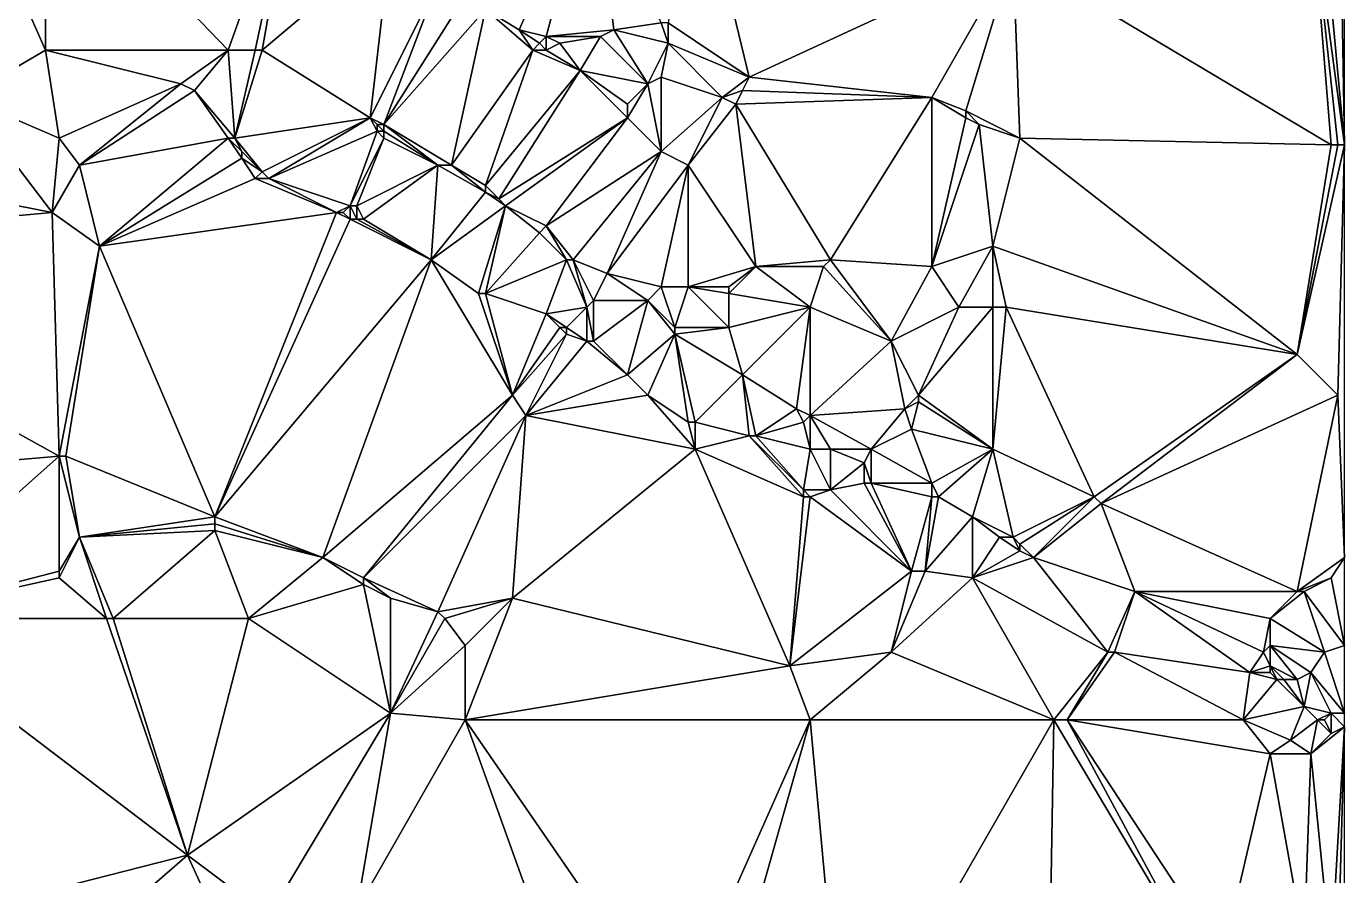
# Model space of a CAD drawing. Extents: x 2679276 to 2679656, y 1246784 to 1247152.
# Drawn here: x 2679558.3 to 2679655.8, y 1247040.2 to 1247103 of the extents above; entities that cross this region are included whole.
import ezdxf

# ---------------------------------------------------------------- set-up
doc = ezdxf.new("R2010")
doc.units = 0

msp = doc.modelspace()

# ---------------------------------------------------------------- linework, layer by layer
for points in [[(2679655.75, 1247094.25, 437.292), (2679655.75, 1247127.25, 436.136), (2679655.25, 1247122.75, 436.261)], [(2679653.75, 1247115.75, 436.452), (2679655.75, 1247094.25, 437.292), (2679655.25, 1247122.75, 436.261)], [(2679607.75, 1247115.75, 435.343), (2679605.75, 1247103.25, 435.352), (2679611.75, 1247099.25, 435.87)], [(2679631.25, 1247108.25, 436.171), (2679607.75, 1247115.75, 435.343), (2679611.75, 1247099.25, 435.87)], [(2679653.25, 1247112.75, 436.665), (2679655.75, 1247094.25, 437.292), (2679653.75, 1247115.75, 436.452)], [(2679559.75, 1247115.25, 436.456), (2679553.75, 1247114.75, 436.633), (2679559.75, 1247101.25, 436.821)], [(2679553.75, 1247097.75, 436.969), (2679559.75, 1247101.25, 436.821), (2679553.75, 1247114.75, 436.633)], [(2679573.25, 1247101.25, 436.211), (2679578.25, 1247115.25, 435.969), (2679559.75, 1247115.25, 436.456)], [(2679559.75, 1247115.25, 436.456), (2679559.75, 1247101.25, 436.821), (2679573.25, 1247101.25, 436.211)], [(2679573.25, 1247101.25, 436.211), (2679575.25, 1247101.25, 436.018), (2679578.25, 1247115.25, 435.969)], [(2679575.25, 1247101.25, 436.018), (2679575.75, 1247101.25, 435.98), (2679578.25, 1247115.25, 435.969)], [(2679585.25, 1247109.25, 435.838), (2679578.25, 1247115.25, 435.969), (2679575.75, 1247101.25, 435.98)], [(2679594.75, 1247102.75, 435.792), (2679600.25, 1247115.25, 435.436), (2679592.25, 1247104.25, 435.807)], [(2679594.75, 1247102.75, 435.792), (2679596.75, 1247102.25, 435.792), (2679600.25, 1247115.25, 435.436)], [(2679601.75, 1247102.75, 435.85), (2679600.25, 1247115.25, 435.436), (2679596.75, 1247102.25, 435.792)], [(2679601.75, 1247102.75, 435.85), (2679605.25, 1247103.25, 435.367), (2679600.25, 1247115.25, 435.436)], [(2679653.25, 1247112.75, 436.665), (2679631.25, 1247108.25, 436.171), (2679654.75, 1247094.25, 437.242)], [(2679655.25, 1247094.25, 437.269), (2679655.75, 1247094.25, 437.292), (2679653.25, 1247112.75, 436.665)], [(2679654.75, 1247094.25, 437.242), (2679655.25, 1247094.25, 437.269), (2679653.25, 1247112.75, 436.665)], [(2679575.75, 1247101.25, 435.98), (2679583.75, 1247096.25, 435.838), (2679585.25, 1247109.25, 435.838)], [(2679588.75, 1247106.25, 435.845), (2679585.25, 1247109.25, 435.838), (2679583.75, 1247096.25, 435.838)], [(2679631.25, 1247108.25, 436.171), (2679611.75, 1247099.25, 435.87), (2679625.25, 1247097.75, 436.339)], [(2679627.75, 1247096.75, 436.48), (2679631.25, 1247108.25, 436.171), (2679625.25, 1247097.75, 436.339)], [(2679631.25, 1247108.25, 436.171), (2679627.75, 1247096.75, 436.48), (2679631.75, 1247094.75, 436.63)], [(2679654.75, 1247094.25, 437.242), (2679631.25, 1247108.25, 436.171), (2679631.75, 1247094.75, 436.63)], [(2679583.75, 1247096.25, 435.838), (2679584.75, 1247095.75, 435.821), (2679588.75, 1247106.25, 435.845)], [(2679590.75, 1247105.25, 435.819), (2679588.75, 1247106.25, 435.845), (2679584.75, 1247095.75, 435.821)], [(2679584.75, 1247095.75, 435.821), (2679592.25, 1247104.25, 435.807), (2679590.75, 1247105.25, 435.819)], [(2679584.75, 1247095.75, 435.821), (2679589.75, 1247092.75, 435.75), (2679592.25, 1247104.25, 435.807)], [(2679589.75, 1247092.75, 435.75), (2679595.75, 1247101.25, 435.831), (2679592.25, 1247104.25, 435.807)], [(2679594.75, 1247102.75, 435.792), (2679592.25, 1247104.25, 435.807), (2679595.75, 1247101.25, 435.831)], [(2679601.75, 1247102.75, 435.85), (2679605.75, 1247101.75, 435.233), (2679605.25, 1247103.25, 435.367)], [(2679605.75, 1247103.25, 435.352), (2679605.25, 1247103.25, 435.367), (2679605.75, 1247101.75, 435.233)], [(2679605.75, 1247101.75, 435.233), (2679611.75, 1247099.25, 435.87), (2679605.75, 1247103.25, 435.352)], [(2679596.75, 1247102.25, 435.792), (2679594.75, 1247102.75, 435.792), (2679596.25, 1247101.75, 435.814)], [(2679594.75, 1247102.75, 435.792), (2679595.75, 1247101.25, 435.831), (2679596.25, 1247101.75, 435.814)], [(2679596.75, 1247101.25, 435.83), (2679596.75, 1247102.25, 435.792), (2679596.25, 1247101.75, 435.814)], [(2679600.75, 1247102.25, 435.872), (2679601.75, 1247102.75, 435.85), (2679596.75, 1247102.25, 435.792)], [(2679597.75, 1247101.75, 435.828), (2679596.75, 1247102.25, 435.792), (2679596.75, 1247101.25, 435.83)], [(2679597.75, 1247101.75, 435.828), (2679600.75, 1247102.25, 435.872), (2679596.75, 1247102.25, 435.792)], [(2679600.75, 1247102.25, 435.872), (2679597.75, 1247101.75, 435.828), (2679599.25, 1247099.75, 435.912)], [(2679599.25, 1247099.75, 435.912), (2679604.25, 1247098.75, 435.1), (2679600.75, 1247102.25, 435.872)], [(2679600.75, 1247102.25, 435.872), (2679604.25, 1247098.75, 435.1), (2679601.75, 1247102.75, 435.85)], [(2679601.75, 1247102.75, 435.85), (2679604.25, 1247098.75, 435.1), (2679605.75, 1247101.75, 435.233)], [(2679553.75, 1247097.75, 436.969), (2679560.75, 1247094.75, 437.16), (2679559.75, 1247101.25, 436.821)], [(2679573.25, 1247101.25, 436.211), (2679559.75, 1247101.25, 436.821), (2679569.75, 1247098.75, 436.952)], [(2679559.75, 1247101.25, 436.821), (2679560.75, 1247094.75, 437.16), (2679569.75, 1247098.75, 436.952)], [(2679570.75, 1247098.25, 436.973), (2679573.25, 1247101.25, 436.211), (2679569.75, 1247098.75, 436.952)], [(2679573.25, 1247101.25, 436.211), (2679570.75, 1247098.25, 436.973), (2679573.75, 1247094.75, 437.13)], [(2679573.25, 1247101.25, 436.211), (2679573.75, 1247094.75, 437.13), (2679575.25, 1247101.25, 436.018)], [(2679575.25, 1247101.25, 436.018), (2679573.75, 1247094.75, 437.13), (2679575.75, 1247101.25, 435.98)], [(2679575.75, 1247101.25, 435.98), (2679573.75, 1247094.75, 437.13), (2679583.75, 1247096.25, 435.838)], [(2679592.25, 1247091.25, 435.716), (2679595.75, 1247101.25, 435.831), (2679589.75, 1247092.75, 435.75)], [(2679599.25, 1247099.75, 435.912), (2679595.75, 1247101.25, 435.831), (2679592.25, 1247091.25, 435.716)], [(2679595.75, 1247101.25, 435.831), (2679596.75, 1247101.25, 435.83), (2679596.25, 1247101.75, 435.814)], [(2679595.75, 1247101.25, 435.831), (2679599.25, 1247099.75, 435.912), (2679596.75, 1247101.25, 435.83)], [(2679599.25, 1247099.75, 435.912), (2679597.75, 1247101.75, 435.828), (2679596.75, 1247101.25, 435.83)], [(2679605.25, 1247099.25, 435.097), (2679605.75, 1247101.75, 435.233), (2679604.25, 1247098.75, 435.1)], [(2679605.25, 1247099.25, 435.097), (2679609.75, 1247097.75, 435.889), (2679605.75, 1247101.75, 435.233)], [(2679605.75, 1247101.75, 435.233), (2679609.75, 1247097.75, 435.889), (2679611.75, 1247099.25, 435.87)], [(2679599.25, 1247099.75, 435.912), (2679592.25, 1247091.25, 435.716), (2679593.25, 1247090.25, 435.724)], [(2679599.25, 1247099.75, 435.912), (2679593.25, 1247090.25, 435.724), (2679602.75, 1247096.25, 435.41)], [(2679602.75, 1247097.25, 435.289), (2679599.25, 1247099.75, 435.912), (2679602.75, 1247096.25, 435.41)], [(2679604.25, 1247098.75, 435.1), (2679599.25, 1247099.75, 435.912), (2679602.75, 1247097.25, 435.289)], [(2679604.25, 1247098.75, 435.1), (2679605.25, 1247093.75, 435.838), (2679605.25, 1247099.25, 435.097)], [(2679605.25, 1247099.25, 435.097), (2679605.25, 1247093.75, 435.838), (2679609.75, 1247097.75, 435.889)], [(2679611.25, 1247098.25, 435.889), (2679611.75, 1247099.25, 435.87), (2679609.75, 1247097.75, 435.889)], [(2679611.75, 1247099.25, 435.87), (2679611.25, 1247098.25, 435.889), (2679625.25, 1247097.75, 436.339)], [(2679560.75, 1247094.75, 437.16), (2679562.25, 1247092.75, 437.218), (2679569.75, 1247098.75, 436.952)], [(2679570.75, 1247098.25, 436.973), (2679569.75, 1247098.75, 436.952), (2679562.25, 1247092.75, 437.218)], [(2679573.25, 1247094.75, 437.151), (2679570.75, 1247098.25, 436.973), (2679562.25, 1247092.75, 437.218)], [(2679573.25, 1247094.75, 437.151), (2679573.75, 1247094.75, 437.13), (2679570.75, 1247098.25, 436.973)], [(2679602.75, 1247096.25, 435.41), (2679605.25, 1247093.75, 435.838), (2679604.25, 1247098.75, 435.1)], [(2679602.75, 1247097.25, 435.289), (2679602.75, 1247096.25, 435.41), (2679604.25, 1247098.75, 435.1)], [(2679610.75, 1247097.25, 435.902), (2679611.25, 1247098.25, 435.889), (2679609.75, 1247097.75, 435.889)], [(2679611.25, 1247098.25, 435.889), (2679610.75, 1247097.25, 435.902), (2679625.25, 1247097.75, 436.339)], [(2679537.25, 1247093.75, 437.114), (2679560.25, 1247089.25, 437.306), (2679553.75, 1247097.75, 436.969)], [(2679560.75, 1247094.75, 437.16), (2679553.75, 1247097.75, 436.969), (2679560.25, 1247089.25, 437.306)], [(2679605.25, 1247093.75, 435.838), (2679607.25, 1247092.75, 435.883), (2679609.75, 1247097.75, 435.889)], [(2679610.75, 1247097.25, 435.902), (2679609.75, 1247097.75, 435.889), (2679607.25, 1247092.75, 435.883)], [(2679610.75, 1247097.25, 435.902), (2679607.25, 1247092.75, 435.883), (2679612.25, 1247085.25, 435.864)], [(2679625.25, 1247097.75, 436.339), (2679610.75, 1247097.25, 435.902), (2679617.75, 1247085.75, 435.297)], [(2679610.75, 1247097.25, 435.902), (2679612.25, 1247085.25, 435.864), (2679617.75, 1247085.75, 435.297)], [(2679625.25, 1247085.25, 436.048), (2679625.25, 1247097.75, 436.339), (2679617.75, 1247085.75, 435.297)], [(2679627.75, 1247096.75, 436.48), (2679625.25, 1247097.75, 436.339), (2679627.75, 1247096.25, 436.479)], [(2679625.25, 1247097.75, 436.339), (2679625.25, 1247085.25, 436.048), (2679627.75, 1247096.25, 436.479)], [(2679583.75, 1247096.25, 435.838), (2679573.75, 1247094.75, 437.13), (2679575.75, 1247092.25, 437.135)], [(2679576.25, 1247091.75, 437.145), (2679583.75, 1247096.25, 435.838), (2679575.75, 1247092.25, 437.135)], [(2679583.75, 1247096.25, 435.838), (2679576.25, 1247091.75, 437.145), (2679584.25, 1247095.25, 435.88)], [(2679584.25, 1247095.75, 435.842), (2679584.75, 1247095.75, 435.821), (2679583.75, 1247096.25, 435.838)], [(2679584.25, 1247095.75, 435.842), (2679583.75, 1247096.25, 435.838), (2679584.25, 1247095.25, 435.88)], [(2679593.75, 1247089.75, 435.734), (2679602.75, 1247096.25, 435.41), (2679593.25, 1247090.25, 435.724)], [(2679596.75, 1247088.25, 435.696), (2679602.75, 1247096.25, 435.41), (2679593.75, 1247089.75, 435.734)], [(2679602.75, 1247096.25, 435.41), (2679596.75, 1247088.25, 435.696), (2679605.25, 1247093.75, 435.838)], [(2679627.75, 1247096.25, 436.479), (2679625.25, 1247085.25, 436.048), (2679628.75, 1247095.75, 436.534)], [(2679627.75, 1247096.25, 436.479), (2679628.75, 1247095.75, 436.534), (2679627.75, 1247096.75, 436.48)], [(2679628.75, 1247095.75, 436.534), (2679631.75, 1247094.75, 436.63), (2679627.75, 1247096.75, 436.48)], [(2679582.25, 1247089.75, 437.178), (2679584.25, 1247095.25, 435.88), (2679576.25, 1247091.75, 437.145)], [(2679584.25, 1247095.25, 435.88), (2679582.25, 1247089.75, 437.178), (2679584.75, 1247094.75, 435.888)], [(2679584.25, 1247095.75, 435.842), (2679584.75, 1247095.25, 435.844), (2679584.75, 1247095.75, 435.821)], [(2679584.75, 1247095.25, 435.844), (2679584.25, 1247095.75, 435.842), (2679584.25, 1247095.25, 435.88)], [(2679584.75, 1247095.25, 435.844), (2679584.25, 1247095.25, 435.88), (2679584.75, 1247094.75, 435.888)], [(2679588.75, 1247092.75, 435.805), (2679589.75, 1247092.75, 435.75), (2679584.75, 1247095.75, 435.821)], [(2679584.75, 1247095.25, 435.844), (2679588.75, 1247092.75, 435.805), (2679584.75, 1247095.75, 435.821)], [(2679588.75, 1247092.75, 435.805), (2679584.75, 1247095.25, 435.844), (2679584.75, 1247094.75, 435.888)], [(2679629.75, 1247086.75, 436.659), (2679628.75, 1247095.75, 436.534), (2679625.25, 1247085.25, 436.048)], [(2679631.75, 1247094.75, 436.63), (2679628.75, 1247095.75, 436.534), (2679629.75, 1247086.75, 436.659)], [(2679562.25, 1247092.75, 437.218), (2679560.75, 1247094.75, 437.16), (2679560.25, 1247089.25, 437.306)], [(2679562.25, 1247092.75, 437.218), (2679563.75, 1247086.75, 437.191), (2679573.25, 1247094.75, 437.151)], [(2679574.25, 1247093.25, 437.165), (2679573.25, 1247094.75, 437.151), (2679563.75, 1247086.75, 437.191)], [(2679573.75, 1247094.75, 437.13), (2679573.25, 1247094.75, 437.151), (2679574.25, 1247093.75, 437.146)], [(2679574.25, 1247093.25, 437.165), (2679574.25, 1247093.75, 437.146), (2679573.25, 1247094.75, 437.151)], [(2679574.25, 1247093.75, 437.146), (2679575.75, 1247092.25, 437.135), (2679573.75, 1247094.75, 437.13)], [(2679582.75, 1247089.75, 437.15), (2679584.75, 1247094.75, 435.888), (2679582.25, 1247089.75, 437.178)], [(2679582.75, 1247089.75, 437.15), (2679588.75, 1247092.75, 435.805), (2679584.75, 1247094.75, 435.888)], [(2679631.75, 1247094.75, 436.63), (2679629.75, 1247086.75, 436.659), (2679652.25, 1247078.75, 437.303)], [(2679654.75, 1247094.25, 437.242), (2679631.75, 1247094.75, 436.63), (2679652.25, 1247078.75, 437.303)], [(2679654.75, 1247094.25, 437.242), (2679652.25, 1247078.75, 437.303), (2679655.25, 1247094.25, 437.269)], [(2679655.25, 1247094.25, 437.269), (2679652.25, 1247078.75, 437.303), (2679655.75, 1247094.25, 437.292)], [(2679655.75, 1247094.25, 437.292), (2679652.25, 1247078.75, 437.303), (2679655.25, 1247075.75, 437.417)], [(2679655.75, 1247063.75, 437.636), (2679655.75, 1247094.25, 437.292), (2679655.25, 1247075.75, 437.417)], [(2679560.25, 1247089.25, 437.306), (2679537.25, 1247093.75, 437.114), (2679532.75, 1247086.75, 437.54)], [(2679563.75, 1247086.75, 437.191), (2679575.25, 1247091.75, 437.179), (2679574.25, 1247093.25, 437.165)], [(2679574.25, 1247093.75, 437.146), (2679574.25, 1247093.25, 437.165), (2679575.75, 1247092.25, 437.135)], [(2679574.25, 1247093.25, 437.165), (2679575.25, 1247091.75, 437.179), (2679575.75, 1247092.25, 437.135)], [(2679596.75, 1247088.25, 435.696), (2679598.75, 1247085.75, 435.71), (2679605.25, 1247093.75, 435.838)], [(2679598.75, 1247085.75, 435.71), (2679601.25, 1247084.75, 435.701), (2679605.25, 1247093.75, 435.838)], [(2679607.25, 1247092.75, 435.883), (2679605.25, 1247093.75, 435.838), (2679601.25, 1247084.75, 435.701)], [(2679560.25, 1247089.25, 437.306), (2679563.75, 1247086.75, 437.191), (2679562.25, 1247092.75, 437.218)], [(2679576.25, 1247091.75, 437.145), (2679575.75, 1247092.25, 437.135), (2679575.25, 1247091.75, 437.179)], [(2679582.75, 1247089.75, 437.15), (2679583.25, 1247088.75, 437.219), (2679588.75, 1247092.75, 435.805)], [(2679588.25, 1247085.75, 437.313), (2679588.75, 1247092.75, 435.805), (2679583.25, 1247088.75, 437.219)], [(2679592.25, 1247090.75, 435.742), (2679588.75, 1247092.75, 435.805), (2679588.25, 1247085.75, 437.313)], [(2679588.75, 1247092.75, 435.805), (2679592.25, 1247090.75, 435.742), (2679589.75, 1247092.75, 435.75)], [(2679592.25, 1247091.25, 435.716), (2679589.75, 1247092.75, 435.75), (2679592.25, 1247090.75, 435.742)], [(2679605.25, 1247083.75, 435.686), (2679607.25, 1247092.75, 435.883), (2679601.25, 1247084.75, 435.701)], [(2679607.25, 1247092.75, 435.883), (2679605.25, 1247083.75, 435.686), (2679607.25, 1247083.75, 435.773)], [(2679607.25, 1247092.75, 435.883), (2679607.25, 1247083.75, 435.773), (2679612.25, 1247085.25, 435.864)], [(2679563.75, 1247086.75, 437.191), (2679581.25, 1247089.25, 437.254), (2679575.25, 1247091.75, 437.179)], [(2679576.25, 1247091.75, 437.145), (2679575.25, 1247091.75, 437.179), (2679581.25, 1247089.25, 437.254)], [(2679581.25, 1247089.25, 437.254), (2679582.25, 1247089.75, 437.178), (2679576.25, 1247091.75, 437.145)], [(2679592.25, 1247091.25, 435.716), (2679592.25, 1247090.75, 435.742), (2679593.25, 1247090.25, 435.724)], [(2679592.25, 1247090.75, 435.742), (2679588.25, 1247085.75, 437.313), (2679593.75, 1247089.75, 435.734)], [(2679592.25, 1247090.75, 435.742), (2679593.75, 1247089.75, 435.734), (2679593.25, 1247090.25, 435.724)], [(2679532.75, 1247086.75, 437.54), (2679560.75, 1247071.25, 437.828), (2679560.25, 1247089.25, 437.306)], [(2679563.75, 1247086.75, 437.191), (2679560.25, 1247089.25, 437.306), (2679560.75, 1247071.25, 437.828)], [(2679581.25, 1247089.25, 437.254), (2679563.75, 1247086.75, 437.191), (2679572.25, 1247066.75, 437.921)], [(2679581.25, 1247089.25, 437.254), (2679572.25, 1247066.75, 437.921), (2679582.25, 1247088.75, 437.259)], [(2679581.75, 1247089.25, 437.241), (2679582.25, 1247089.75, 437.178), (2679581.25, 1247089.25, 437.254)], [(2679581.25, 1247089.25, 437.254), (2679582.25, 1247088.75, 437.259), (2679581.75, 1247089.25, 437.241)], [(2679581.75, 1247089.25, 437.241), (2679582.25, 1247088.75, 437.259), (2679582.25, 1247089.75, 437.178)], [(2679582.75, 1247088.75, 437.241), (2679582.25, 1247089.75, 437.178), (2679582.25, 1247088.75, 437.259)], [(2679582.75, 1247089.75, 437.15), (2679582.25, 1247089.75, 437.178), (2679582.75, 1247088.75, 437.241)], [(2679583.25, 1247088.75, 437.219), (2679582.75, 1247089.75, 437.15), (2679582.75, 1247088.75, 437.241)], [(2679591.75, 1247083.25, 437.4), (2679593.75, 1247089.75, 435.734), (2679588.25, 1247085.75, 437.313)], [(2679592.25, 1247083.25, 437.392), (2679593.75, 1247089.75, 435.734), (2679591.75, 1247083.25, 437.4)], [(2679596.25, 1247087.75, 435.738), (2679593.75, 1247089.75, 435.734), (2679592.25, 1247083.25, 437.392)], [(2679596.25, 1247087.75, 435.738), (2679596.75, 1247088.25, 435.696), (2679593.75, 1247089.75, 435.734)], [(2679572.25, 1247066.75, 437.921), (2679588.25, 1247085.75, 437.313), (2679582.25, 1247088.75, 437.259)], [(2679582.75, 1247088.75, 437.241), (2679582.25, 1247088.75, 437.259), (2679588.25, 1247085.75, 437.313)], [(2679583.25, 1247088.75, 437.219), (2679582.75, 1247088.75, 437.241), (2679588.25, 1247085.75, 437.313)], [(2679596.25, 1247087.75, 435.738), (2679598.25, 1247085.75, 435.741), (2679596.75, 1247088.25, 435.696)], [(2679598.75, 1247085.75, 435.71), (2679596.75, 1247088.25, 435.696), (2679598.25, 1247085.75, 435.741)], [(2679598.25, 1247085.75, 435.741), (2679596.25, 1247087.75, 435.738), (2679592.25, 1247083.25, 437.392)], [(2679560.75, 1247071.25, 437.828), (2679532.75, 1247086.75, 437.54), (2679531.75, 1247068.75, 438.128)], [(2679561.25, 1247071.25, 437.818), (2679563.75, 1247086.75, 437.191), (2679560.75, 1247071.25, 437.828)], [(2679561.25, 1247071.25, 437.818), (2679572.25, 1247066.75, 437.921), (2679563.75, 1247086.75, 437.191)], [(2679627.25, 1247082.25, 436.57), (2679629.75, 1247086.75, 436.659), (2679625.25, 1247085.25, 436.048)], [(2679627.25, 1247082.25, 436.57), (2679629.75, 1247082.25, 436.706), (2679629.75, 1247086.75, 436.659)], [(2679629.75, 1247082.25, 436.706), (2679630.75, 1247082.25, 436.715), (2679629.75, 1247086.75, 436.659)], [(2679630.75, 1247082.25, 436.715), (2679652.25, 1247078.75, 437.303), (2679629.75, 1247086.75, 436.659)], [(2679572.25, 1247066.75, 437.921), (2679580.25, 1247063.75, 437.858), (2679588.25, 1247085.75, 437.313)], [(2679594.25, 1247075.75, 437.527), (2679588.25, 1247085.75, 437.313), (2679580.25, 1247063.75, 437.858)], [(2679588.25, 1247085.75, 437.313), (2679594.25, 1247075.75, 437.527), (2679591.75, 1247083.25, 437.4)], [(2679598.25, 1247085.75, 435.741), (2679592.25, 1247083.25, 437.392), (2679596.75, 1247081.75, 437.245)], [(2679596.75, 1247081.75, 437.245), (2679599.75, 1247082.25, 436.61), (2679598.25, 1247085.75, 435.741)], [(2679598.25, 1247085.75, 435.741), (2679599.75, 1247082.25, 436.61), (2679598.75, 1247085.75, 435.71)], [(2679600.25, 1247082.75, 436.292), (2679598.75, 1247085.75, 435.71), (2679599.75, 1247082.25, 436.61)], [(2679601.25, 1247084.75, 435.701), (2679598.75, 1247085.75, 435.71), (2679600.25, 1247082.75, 436.292)], [(2679617.25, 1247085.25, 435.248), (2679617.75, 1247085.75, 435.297), (2679612.25, 1247085.25, 435.864)], [(2679617.75, 1247085.75, 435.297), (2679617.25, 1247085.25, 435.248), (2679622.25, 1247079.75, 435.689)], [(2679625.25, 1247085.25, 436.048), (2679617.75, 1247085.75, 435.297), (2679622.25, 1247079.75, 435.689)], [(2679601.25, 1247084.75, 435.701), (2679600.25, 1247082.75, 436.292), (2679604.25, 1247082.75, 435.752)], [(2679601.25, 1247084.75, 435.701), (2679604.25, 1247082.75, 435.752), (2679605.25, 1247083.75, 435.686)], [(2679610.25, 1247083.75, 435.964), (2679612.25, 1247085.25, 435.864), (2679607.25, 1247083.75, 435.773)], [(2679616.25, 1247082.25, 435.173), (2679612.25, 1247085.25, 435.864), (2679610.25, 1247083.25, 435.946)], [(2679610.25, 1247083.75, 435.964), (2679610.25, 1247083.25, 435.946), (2679612.25, 1247085.25, 435.864)], [(2679612.25, 1247085.25, 435.864), (2679616.25, 1247082.25, 435.173), (2679617.25, 1247085.25, 435.248)], [(2679616.25, 1247082.25, 435.173), (2679622.25, 1247079.75, 435.689), (2679617.25, 1247085.25, 435.248)], [(2679625.25, 1247085.25, 436.048), (2679622.25, 1247079.75, 435.689), (2679627.25, 1247082.25, 436.57)], [(2679605.25, 1247083.75, 435.686), (2679604.25, 1247082.75, 435.752), (2679606.25, 1247080.75, 435.839)], [(2679607.25, 1247083.75, 435.773), (2679605.25, 1247083.75, 435.686), (2679606.25, 1247080.75, 435.839)], [(2679606.25, 1247080.75, 435.839), (2679610.25, 1247080.75, 435.766), (2679607.25, 1247083.75, 435.773)], [(2679610.25, 1247083.75, 435.964), (2679607.25, 1247083.75, 435.773), (2679610.25, 1247083.25, 435.946)], [(2679607.25, 1247083.75, 435.773), (2679610.25, 1247080.75, 435.766), (2679610.25, 1247083.25, 435.946)], [(2679591.75, 1247083.25, 437.4), (2679594.25, 1247075.75, 437.527), (2679592.25, 1247083.25, 437.392)], [(2679592.25, 1247083.25, 437.392), (2679594.25, 1247075.75, 437.527), (2679596.75, 1247081.75, 437.245)], [(2679600.25, 1247082.75, 436.292), (2679599.75, 1247082.25, 436.61), (2679600.25, 1247079.75, 437.519)], [(2679604.25, 1247082.75, 435.752), (2679600.25, 1247079.75, 437.519), (2679602.75, 1247077.25, 437.716)], [(2679600.25, 1247079.75, 437.519), (2679604.25, 1247082.75, 435.752), (2679600.25, 1247082.75, 436.292)], [(2679604.25, 1247082.75, 435.752), (2679602.75, 1247077.25, 437.716), (2679606.25, 1247080.25, 435.943)], [(2679606.25, 1247080.25, 435.943), (2679606.25, 1247080.75, 435.839), (2679604.25, 1247082.75, 435.752)], [(2679610.25, 1247080.75, 435.766), (2679616.25, 1247082.25, 435.173), (2679610.25, 1247083.25, 435.946)], [(2679597.75, 1247080.75, 437.423), (2679596.75, 1247081.75, 437.245), (2679594.25, 1247075.75, 437.527)], [(2679596.75, 1247081.75, 437.245), (2679598.25, 1247080.75, 437.407), (2679599.75, 1247082.25, 436.61)], [(2679597.75, 1247080.75, 437.423), (2679598.25, 1247080.75, 437.407), (2679596.75, 1247081.75, 437.245)], [(2679598.25, 1247080.75, 437.407), (2679599.75, 1247079.75, 437.545), (2679599.75, 1247082.25, 436.61)], [(2679599.75, 1247079.75, 437.545), (2679600.25, 1247079.75, 437.519), (2679599.75, 1247082.25, 436.61)], [(2679611.25, 1247077.25, 435.867), (2679616.25, 1247082.25, 435.173), (2679610.25, 1247080.75, 435.766)], [(2679615.25, 1247074.75, 435.785), (2679616.25, 1247082.25, 435.173), (2679611.25, 1247077.25, 435.867)], [(2679616.25, 1247082.25, 435.173), (2679615.25, 1247074.75, 435.785), (2679616.25, 1247074.25, 435.773)], [(2679616.25, 1247082.25, 435.173), (2679616.25, 1247074.25, 435.773), (2679622.25, 1247079.75, 435.689)], [(2679624.25, 1247075.75, 436.845), (2679627.25, 1247082.25, 436.57), (2679622.25, 1247079.75, 435.689)], [(2679627.25, 1247082.25, 436.57), (2679624.25, 1247075.75, 436.845), (2679629.75, 1247082.25, 436.706)], [(2679629.75, 1247082.25, 436.706), (2679624.25, 1247075.75, 436.845), (2679629.75, 1247071.75, 437.054)], [(2679637.25, 1247068.25, 437.928), (2679630.75, 1247082.25, 436.715), (2679629.75, 1247071.75, 437.054)], [(2679630.75, 1247082.25, 436.715), (2679629.75, 1247082.25, 436.706), (2679629.75, 1247071.75, 437.054)], [(2679637.25, 1247068.25, 437.928), (2679652.25, 1247078.75, 437.303), (2679630.75, 1247082.25, 436.715)], [(2679598.25, 1247080.25, 437.502), (2679597.75, 1247080.75, 437.423), (2679594.25, 1247075.75, 437.527)], [(2679598.25, 1247080.25, 437.502), (2679598.25, 1247080.75, 437.407), (2679597.75, 1247080.75, 437.423)], [(2679598.25, 1247080.25, 437.502), (2679599.75, 1247079.75, 437.545), (2679598.25, 1247080.75, 437.407)], [(2679606.25, 1247080.25, 435.943), (2679611.25, 1247077.25, 435.867), (2679610.25, 1247080.75, 435.766)], [(2679606.25, 1247080.25, 435.943), (2679610.25, 1247080.75, 435.766), (2679606.25, 1247080.75, 435.839)], [(2679594.25, 1247075.75, 437.527), (2679595.25, 1247074.25, 437.603), (2679598.25, 1247080.25, 437.502)], [(2679598.25, 1247080.25, 437.502), (2679595.25, 1247074.25, 437.603), (2679599.75, 1247079.75, 437.545)], [(2679599.75, 1247079.75, 437.545), (2679595.25, 1247074.25, 437.603), (2679602.75, 1247077.25, 437.716)], [(2679600.25, 1247079.75, 437.519), (2679599.75, 1247079.75, 437.545), (2679602.75, 1247077.25, 437.716)], [(2679604.25, 1247075.75, 437.834), (2679606.25, 1247080.25, 435.943), (2679602.75, 1247077.25, 437.716)], [(2679604.25, 1247075.75, 437.834), (2679607.25, 1247073.75, 437.946), (2679606.25, 1247080.25, 435.943)], [(2679611.25, 1247077.25, 435.867), (2679606.25, 1247080.25, 435.943), (2679607.75, 1247073.75, 437.94)], [(2679607.75, 1247073.75, 437.94), (2679606.25, 1247080.25, 435.943), (2679607.25, 1247073.75, 437.946)], [(2679623.25, 1247074.75, 436.806), (2679622.25, 1247079.75, 435.689), (2679616.25, 1247074.25, 435.773)], [(2679624.25, 1247075.75, 436.845), (2679622.25, 1247079.75, 435.689), (2679623.25, 1247074.75, 436.806)], [(2679637.75, 1247067.75, 437.939), (2679652.25, 1247078.75, 437.303), (2679637.25, 1247068.25, 437.928)], [(2679652.25, 1247078.75, 437.303), (2679637.75, 1247067.75, 437.939), (2679655.25, 1247075.75, 437.417)], [(2679604.25, 1247075.75, 437.834), (2679602.75, 1247077.25, 437.716), (2679595.25, 1247074.25, 437.603)], [(2679607.75, 1247073.75, 437.94), (2679611.75, 1247072.75, 437.757), (2679611.25, 1247077.25, 435.867)], [(2679612.25, 1247072.75, 437.648), (2679611.25, 1247077.25, 435.867), (2679611.75, 1247072.75, 437.757)], [(2679615.25, 1247074.75, 435.785), (2679611.25, 1247077.25, 435.867), (2679612.25, 1247072.75, 437.648)], [(2679583.25, 1247062.25, 437.943), (2679594.25, 1247075.75, 437.527), (2679580.25, 1247063.75, 437.858)], [(2679594.25, 1247075.75, 437.527), (2679583.25, 1247062.25, 437.943), (2679595.25, 1247074.25, 437.603)], [(2679595.25, 1247074.25, 437.603), (2679607.75, 1247071.75, 438.14), (2679604.25, 1247075.75, 437.834)], [(2679607.25, 1247073.75, 437.946), (2679604.25, 1247075.75, 437.834), (2679607.75, 1247071.75, 438.14)], [(2679624.25, 1247075.25, 436.89), (2679624.25, 1247075.75, 436.845), (2679623.25, 1247074.75, 436.806)], [(2679624.25, 1247075.25, 436.89), (2679629.75, 1247071.75, 437.054), (2679624.25, 1247075.75, 436.845)], [(2679652.25, 1247061.25, 437.984), (2679655.25, 1247075.75, 437.417), (2679637.75, 1247067.75, 437.939)], [(2679655.75, 1247063.75, 437.636), (2679655.25, 1247075.75, 437.417), (2679652.25, 1247061.25, 437.984)], [(2679615.75, 1247073.75, 435.935), (2679615.25, 1247074.75, 435.785), (2679612.25, 1247072.75, 437.648)], [(2679615.75, 1247073.75, 435.935), (2679616.25, 1247074.25, 435.773), (2679615.25, 1247074.75, 435.785)], [(2679616.25, 1247074.25, 435.773), (2679620.75, 1247071.75, 436.116), (2679623.25, 1247074.75, 436.806)], [(2679620.75, 1247071.75, 436.116), (2679623.75, 1247073.25, 436.936), (2679623.25, 1247074.75, 436.806)], [(2679624.25, 1247075.25, 436.89), (2679623.25, 1247074.75, 436.806), (2679623.75, 1247073.25, 436.936)], [(2679624.25, 1247075.25, 436.89), (2679623.75, 1247073.25, 436.936), (2679629.75, 1247071.75, 437.054)], [(2679595.25, 1247074.25, 437.603), (2679583.25, 1247062.25, 437.943), (2679588.75, 1247059.75, 438.048)], [(2679594.25, 1247060.75, 438.307), (2679595.25, 1247074.25, 437.603), (2679588.75, 1247059.75, 438.048)], [(2679594.25, 1247060.75, 438.307), (2679607.75, 1247071.75, 438.14), (2679595.25, 1247074.25, 437.603)], [(2679607.25, 1247073.75, 437.946), (2679607.75, 1247071.75, 438.14), (2679607.75, 1247073.75, 437.94)], [(2679607.75, 1247073.75, 437.94), (2679607.75, 1247071.75, 438.14), (2679611.75, 1247072.75, 437.757)], [(2679616.25, 1247071.75, 436.952), (2679615.75, 1247073.75, 435.935), (2679612.25, 1247072.75, 437.648)], [(2679615.75, 1247073.75, 435.935), (2679616.25, 1247071.75, 436.952), (2679616.25, 1247074.25, 435.773)], [(2679616.25, 1247074.25, 435.773), (2679616.25, 1247071.75, 436.952), (2679617.75, 1247071.75, 436.543)], [(2679620.75, 1247071.75, 436.116), (2679616.25, 1247074.25, 435.773), (2679617.75, 1247071.75, 436.543)], [(2679607.75, 1247071.75, 438.14), (2679615.75, 1247068.25, 438.301), (2679611.75, 1247072.75, 437.757)], [(2679612.25, 1247072.75, 437.648), (2679611.75, 1247072.75, 437.757), (2679615.75, 1247068.75, 438.231)], [(2679615.75, 1247068.25, 438.301), (2679615.75, 1247068.75, 438.231), (2679611.75, 1247072.75, 437.757)], [(2679616.25, 1247071.75, 436.952), (2679612.25, 1247072.75, 437.648), (2679615.75, 1247068.75, 438.231)], [(2679620.75, 1247071.75, 436.116), (2679625.25, 1247069.25, 437.218), (2679623.75, 1247073.25, 436.936)], [(2679625.25, 1247069.25, 437.218), (2679629.75, 1247071.75, 437.054), (2679623.75, 1247073.25, 436.936)], [(2679607.75, 1247071.75, 438.14), (2679594.25, 1247060.75, 438.307), (2679614.75, 1247055.75, 438.89)], [(2679615.75, 1247068.25, 438.301), (2679607.75, 1247071.75, 438.14), (2679614.75, 1247055.75, 438.89)], [(2679615.75, 1247068.75, 438.231), (2679617.75, 1247068.75, 437.999), (2679616.25, 1247071.75, 436.952)], [(2679616.25, 1247071.75, 436.952), (2679617.75, 1247068.75, 437.999), (2679617.75, 1247071.75, 436.543)], [(2679620.25, 1247070.75, 436.379), (2679617.75, 1247071.75, 436.543), (2679617.75, 1247068.75, 437.999)], [(2679620.25, 1247070.75, 436.379), (2679620.75, 1247071.75, 436.116), (2679617.75, 1247071.75, 436.543)], [(2679620.25, 1247070.75, 436.379), (2679620.75, 1247069.25, 437.12), (2679620.75, 1247071.75, 436.116)], [(2679625.25, 1247069.25, 437.218), (2679620.75, 1247071.75, 436.116), (2679620.75, 1247069.25, 437.12)], [(2679625.25, 1247069.25, 437.218), (2679625.75, 1247068.25, 437.39), (2679629.75, 1247071.75, 437.054)], [(2679628.25, 1247066.75, 437.659), (2679629.75, 1247071.75, 437.054), (2679625.75, 1247068.25, 437.39)], [(2679629.75, 1247071.75, 437.054), (2679628.25, 1247066.75, 437.659), (2679631.25, 1247065.25, 437.868)], [(2679637.25, 1247068.25, 437.928), (2679629.75, 1247071.75, 437.054), (2679631.25, 1247065.25, 437.868)], [(2679560.75, 1247071.25, 437.828), (2679531.75, 1247068.75, 438.128), (2679547.25, 1247059.25, 438.634)], [(2679560.75, 1247071.25, 437.828), (2679547.25, 1247059.25, 438.634), (2679560.75, 1247062.75, 438.908)], [(2679562.25, 1247065.25, 438.436), (2679560.75, 1247071.25, 437.828), (2679560.75, 1247062.75, 438.908)], [(2679561.25, 1247071.25, 437.818), (2679560.75, 1247071.25, 437.828), (2679562.25, 1247065.25, 438.436)], [(2679561.25, 1247071.25, 437.818), (2679562.25, 1247065.25, 438.436), (2679572.25, 1247066.75, 437.921)], [(2679620.25, 1247070.75, 436.379), (2679617.75, 1247068.75, 437.999), (2679620.25, 1247069.25, 437.194)], [(2679620.75, 1247069.25, 437.12), (2679620.25, 1247070.75, 436.379), (2679620.25, 1247069.25, 437.194)], [(2679615.75, 1247068.75, 438.231), (2679615.75, 1247068.25, 438.301), (2679616.25, 1247068.25, 438.277)], [(2679616.25, 1247068.25, 438.277), (2679617.75, 1247068.75, 437.999), (2679615.75, 1247068.75, 438.231)], [(2679616.25, 1247068.25, 438.277), (2679623.75, 1247062.75, 439.092), (2679617.75, 1247068.75, 437.999)], [(2679617.75, 1247068.75, 437.999), (2679623.75, 1247062.75, 439.092), (2679620.25, 1247069.25, 437.194)], [(2679620.75, 1247069.25, 437.12), (2679620.25, 1247069.25, 437.194), (2679623.75, 1247062.75, 439.092)], [(2679625.25, 1247068.25, 437.397), (2679620.75, 1247069.25, 437.12), (2679623.75, 1247062.75, 439.092)], [(2679625.25, 1247068.25, 437.397), (2679625.25, 1247069.25, 437.218), (2679620.75, 1247069.25, 437.12)], [(2679625.25, 1247069.25, 437.218), (2679625.25, 1247068.25, 437.397), (2679625.75, 1247068.25, 437.39)], [(2679615.75, 1247068.25, 438.301), (2679614.75, 1247055.75, 438.89), (2679616.25, 1247068.25, 438.277)], [(2679616.25, 1247068.25, 438.277), (2679614.75, 1247055.75, 438.89), (2679623.75, 1247062.75, 439.092)], [(2679624.75, 1247062.75, 439.088), (2679625.25, 1247068.25, 437.397), (2679623.75, 1247062.75, 439.092)], [(2679628.25, 1247066.75, 437.659), (2679625.75, 1247068.25, 437.39), (2679624.75, 1247062.75, 439.088)], [(2679625.25, 1247068.25, 437.397), (2679624.75, 1247062.75, 439.088), (2679625.75, 1247068.25, 437.39)], [(2679637.25, 1247068.25, 437.928), (2679631.25, 1247065.25, 437.868), (2679631.75, 1247064.75, 437.958)], [(2679632.75, 1247063.75, 438.092), (2679637.25, 1247068.25, 437.928), (2679631.75, 1247064.75, 437.958)], [(2679637.75, 1247067.75, 437.939), (2679637.25, 1247068.25, 437.928), (2679632.75, 1247063.75, 438.092)], [(2679637.75, 1247067.75, 437.939), (2679632.75, 1247063.75, 438.092), (2679640.25, 1247061.25, 438.002)], [(2679637.75, 1247067.75, 437.939), (2679640.25, 1247061.25, 438.002), (2679652.25, 1247061.25, 437.984)], [(2679572.25, 1247066.25, 437.945), (2679572.25, 1247066.75, 437.921), (2679562.25, 1247065.25, 438.436)], [(2679572.25, 1247066.25, 437.945), (2679562.25, 1247065.25, 438.436), (2679572.25, 1247065.75, 437.978)], [(2679572.25, 1247066.75, 437.921), (2679572.25, 1247066.25, 437.945), (2679580.25, 1247063.75, 437.858)], [(2679572.25, 1247066.25, 437.945), (2679572.25, 1247065.75, 437.978), (2679580.25, 1247063.75, 437.858)], [(2679628.25, 1247062.25, 438.899), (2679628.25, 1247066.75, 437.659), (2679624.75, 1247062.75, 439.088)], [(2679630.25, 1247065.25, 437.884), (2679631.25, 1247065.25, 437.868), (2679628.25, 1247066.75, 437.659)], [(2679628.25, 1247066.75, 437.659), (2679628.25, 1247062.25, 438.899), (2679630.25, 1247065.25, 437.884)], [(2679560.75, 1247062.25, 438.953), (2679562.25, 1247065.25, 438.436), (2679560.75, 1247062.75, 438.908)], [(2679560.75, 1247062.25, 438.953), (2679564.25, 1247059.25, 439.246), (2679562.25, 1247065.25, 438.436)], [(2679572.25, 1247065.75, 437.978), (2679562.25, 1247065.25, 438.436), (2679564.75, 1247059.25, 439.243)], [(2679564.75, 1247059.25, 439.243), (2679562.25, 1247065.25, 438.436), (2679564.25, 1247059.25, 439.246)], [(2679574.75, 1247059.25, 439.127), (2679572.25, 1247065.75, 437.978), (2679564.75, 1247059.25, 439.243)], [(2679572.25, 1247065.75, 437.978), (2679574.75, 1247059.25, 439.127), (2679580.25, 1247063.75, 437.858)], [(2679628.25, 1247062.25, 438.899), (2679631.75, 1247064.25, 438.047), (2679630.25, 1247065.25, 437.884)], [(2679630.25, 1247065.25, 437.884), (2679631.75, 1247064.25, 438.047), (2679631.25, 1247065.25, 437.868)], [(2679631.75, 1247064.75, 437.958), (2679631.25, 1247065.25, 437.868), (2679631.75, 1247064.25, 438.047)], [(2679628.25, 1247062.25, 438.899), (2679632.75, 1247063.75, 438.092), (2679631.75, 1247064.25, 438.047)], [(2679632.75, 1247063.75, 438.092), (2679631.75, 1247064.75, 437.958), (2679631.75, 1247064.25, 438.047)], [(2679574.75, 1247059.25, 439.127), (2679583.25, 1247061.75, 437.975), (2679580.25, 1247063.75, 437.858)], [(2679583.25, 1247062.25, 437.943), (2679580.25, 1247063.75, 437.858), (2679583.25, 1247061.75, 437.975)], [(2679628.25, 1247062.25, 438.899), (2679638.25, 1247056.75, 438.996), (2679632.75, 1247063.75, 438.092)], [(2679638.25, 1247056.75, 438.996), (2679640.25, 1247061.25, 438.002), (2679632.75, 1247063.75, 438.092)], [(2679654.75, 1247062.25, 437.746), (2679655.75, 1247063.75, 437.636), (2679652.25, 1247061.25, 437.984)], [(2679654.75, 1247062.25, 437.746), (2679655.75, 1247057.25, 436.076), (2679655.75, 1247063.75, 437.636)], [(2679547.25, 1247059.25, 438.634), (2679560.75, 1247062.25, 438.953), (2679560.75, 1247062.75, 438.908)], [(2679547.25, 1247059.25, 438.634), (2679564.25, 1247059.25, 439.246), (2679560.75, 1247062.25, 438.953)], [(2679585.25, 1247060.75, 437.993), (2679588.75, 1247059.75, 438.048), (2679583.25, 1247062.25, 437.943)], [(2679583.25, 1247061.75, 437.975), (2679585.25, 1247060.75, 437.993), (2679583.25, 1247062.25, 437.943)], [(2679622.25, 1247056.75, 439.405), (2679623.75, 1247062.75, 439.092), (2679614.75, 1247055.75, 438.89)], [(2679622.25, 1247056.75, 439.405), (2679624.75, 1247062.75, 439.088), (2679623.75, 1247062.75, 439.092)], [(2679624.75, 1247062.75, 439.088), (2679622.25, 1247056.75, 439.405), (2679628.25, 1247062.25, 438.899)], [(2679634.25, 1247051.75, 439.752), (2679628.25, 1247062.25, 438.899), (2679622.25, 1247056.75, 439.405)], [(2679638.25, 1247056.75, 438.996), (2679628.25, 1247062.25, 438.899), (2679634.25, 1247051.75, 439.752)], [(2679654.75, 1247062.25, 437.746), (2679652.25, 1247061.25, 437.984), (2679652.75, 1247061.25, 437.941)], [(2679655.75, 1247057.25, 436.076), (2679654.75, 1247062.25, 437.746), (2679652.75, 1247061.25, 437.941)], [(2679574.75, 1247059.25, 439.127), (2679585.25, 1247052.25, 439.379), (2679583.25, 1247061.75, 437.975)], [(2679583.25, 1247061.75, 437.975), (2679585.25, 1247052.25, 439.379), (2679585.25, 1247060.75, 437.993)], [(2679638.75, 1247056.75, 438.907), (2679640.25, 1247061.25, 438.002), (2679638.25, 1247056.75, 438.996)], [(2679638.75, 1247056.75, 438.907), (2679648.75, 1247055.25, 438.049), (2679640.25, 1247061.25, 438.002)], [(2679650.25, 1247059.25, 437.982), (2679640.25, 1247061.25, 438.002), (2679649.75, 1247056.75, 437.944)], [(2679648.75, 1247055.25, 438.049), (2679649.75, 1247056.75, 437.944), (2679640.25, 1247061.25, 438.002)], [(2679650.25, 1247059.25, 437.982), (2679652.25, 1247061.25, 437.984), (2679640.25, 1247061.25, 438.002)], [(2679652.25, 1247061.25, 437.984), (2679650.25, 1247059.25, 437.982), (2679652.75, 1247061.25, 437.941)], [(2679654.25, 1247056.75, 435.965), (2679652.75, 1247061.25, 437.941), (2679650.25, 1247059.25, 437.982)], [(2679655.75, 1247057.25, 436.076), (2679652.75, 1247061.25, 437.941), (2679654.25, 1247056.75, 435.965)], [(2679585.25, 1247060.75, 437.993), (2679585.25, 1247052.25, 439.379), (2679588.75, 1247059.75, 438.048)], [(2679589.25, 1247059.25, 438.1), (2679594.25, 1247060.75, 438.307), (2679588.75, 1247059.75, 438.048)], [(2679594.25, 1247060.75, 438.307), (2679589.25, 1247059.25, 438.1), (2679590.75, 1247057.25, 438.426)], [(2679590.75, 1247057.25, 438.426), (2679590.75, 1247051.75, 439.318), (2679594.25, 1247060.75, 438.307)], [(2679594.25, 1247060.75, 438.307), (2679590.75, 1247051.75, 439.318), (2679614.75, 1247055.75, 438.89)], [(2679544.75, 1247035.25, 439.719), (2679570.25, 1247041.75, 439.668), (2679547.25, 1247059.25, 438.634)], [(2679564.25, 1247059.25, 439.246), (2679547.25, 1247059.25, 438.634), (2679570.25, 1247041.75, 439.668)], [(2679564.25, 1247059.25, 439.246), (2679570.25, 1247041.75, 439.668), (2679564.75, 1247059.25, 439.243)], [(2679564.75, 1247059.25, 439.243), (2679570.25, 1247041.75, 439.668), (2679574.75, 1247059.25, 439.127)], [(2679574.75, 1247059.25, 439.127), (2679570.25, 1247041.75, 439.668), (2679585.25, 1247052.25, 439.379)], [(2679589.25, 1247059.25, 438.1), (2679588.75, 1247059.75, 438.048), (2679585.25, 1247052.25, 439.379)], [(2679585.25, 1247052.25, 439.379), (2679590.75, 1247057.25, 438.426), (2679589.25, 1247059.25, 438.1)], [(2679650.25, 1247059.25, 437.982), (2679649.75, 1247056.75, 437.944), (2679650.25, 1247057.25, 437.884)], [(2679654.25, 1247056.75, 435.965), (2679650.25, 1247059.25, 437.982), (2679650.25, 1247057.25, 437.884)], [(2679590.75, 1247057.25, 438.426), (2679585.25, 1247052.25, 439.379), (2679590.75, 1247051.75, 439.318)], [(2679649.75, 1247056.75, 437.944), (2679650.25, 1247055.75, 437.788), (2679650.25, 1247057.25, 437.884)], [(2679654.25, 1247056.75, 435.965), (2679650.25, 1247057.25, 437.884), (2679653.25, 1247055.25, 436.502)], [(2679652.25, 1247054.75, 437.135), (2679653.25, 1247055.25, 436.502), (2679650.25, 1247057.25, 437.884)], [(2679650.25, 1247055.75, 437.788), (2679652.25, 1247054.75, 437.135), (2679650.25, 1247057.25, 437.884)], [(2679655.75, 1247057.25, 436.076), (2679654.25, 1247056.75, 435.965), (2679655.75, 1247052.25, 439.456)], [(2679616.25, 1247051.75, 439.41), (2679622.25, 1247056.75, 439.405), (2679614.75, 1247055.75, 438.89)], [(2679622.25, 1247056.75, 439.405), (2679616.25, 1247051.75, 439.41), (2679634.25, 1247051.75, 439.752)], [(2679635.25, 1247051.75, 439.736), (2679638.25, 1247056.75, 438.996), (2679634.25, 1247051.75, 439.752)], [(2679638.75, 1247056.75, 438.907), (2679635.25, 1247051.75, 439.736), (2679648.25, 1247051.75, 438.754)], [(2679638.25, 1247056.75, 438.996), (2679635.25, 1247051.75, 439.736), (2679638.75, 1247056.75, 438.907)], [(2679648.75, 1247055.25, 438.049), (2679638.75, 1247056.75, 438.907), (2679648.25, 1247051.75, 438.754)], [(2679650.25, 1247055.75, 437.788), (2679649.75, 1247056.75, 437.944), (2679648.75, 1247055.25, 438.049)], [(2679654.25, 1247056.75, 435.965), (2679653.25, 1247055.25, 436.502), (2679655.75, 1247052.25, 439.456)], [(2679616.25, 1247051.75, 439.41), (2679614.75, 1247055.75, 438.89), (2679590.75, 1247051.75, 439.318)], [(2679648.75, 1247055.25, 438.049), (2679648.25, 1247051.75, 438.754), (2679650.75, 1247054.75, 437.763)], [(2679650.25, 1247055.75, 437.788), (2679648.75, 1247055.25, 438.049), (2679650.25, 1247055.25, 437.811)], [(2679648.75, 1247055.25, 438.049), (2679650.75, 1247054.75, 437.763), (2679650.25, 1247055.25, 437.811)], [(2679650.75, 1247054.75, 437.763), (2679650.25, 1247055.75, 437.788), (2679650.25, 1247055.25, 437.811)], [(2679650.75, 1247054.75, 437.763), (2679651.25, 1247054.75, 437.575), (2679650.25, 1247055.75, 437.788)], [(2679651.25, 1247054.75, 437.575), (2679652.25, 1247054.75, 437.135), (2679650.25, 1247055.75, 437.788)], [(2679652.25, 1247054.75, 437.135), (2679652.75, 1247052.75, 438.757), (2679653.25, 1247055.25, 436.502)], [(2679654.75, 1247052.25, 439.326), (2679653.25, 1247055.25, 436.502), (2679652.75, 1247052.75, 438.757)], [(2679654.75, 1247052.25, 439.326), (2679655.75, 1247052.25, 439.456), (2679653.25, 1247055.25, 436.502)], [(2679650.75, 1247054.75, 437.763), (2679648.25, 1247051.75, 438.754), (2679652.75, 1247052.75, 438.757)], [(2679651.25, 1247054.75, 437.575), (2679650.75, 1247054.75, 437.763), (2679652.75, 1247052.75, 438.757)], [(2679651.25, 1247054.75, 437.575), (2679652.75, 1247052.75, 438.757), (2679652.25, 1247054.75, 437.135)], [(2679576.25, 1247037.25, 439.301), (2679585.25, 1247052.25, 439.379), (2679570.25, 1247041.75, 439.668)], [(2679576.25, 1247037.25, 439.301), (2679582.75, 1247037.75, 440.016), (2679585.25, 1247052.25, 439.379)], [(2679590.75, 1247051.75, 439.318), (2679585.25, 1247052.25, 439.379), (2679582.75, 1247037.75, 440.016)], [(2679651.75, 1247050.25, 439.434), (2679652.75, 1247052.75, 438.757), (2679648.25, 1247051.75, 438.754)], [(2679651.75, 1247050.25, 439.434), (2679653.75, 1247051.75, 439.34), (2679652.75, 1247052.75, 438.757)], [(2679653.75, 1247051.75, 439.34), (2679654.75, 1247052.25, 439.326), (2679652.75, 1247052.75, 438.757)], [(2679654.25, 1247051.75, 439.404), (2679654.75, 1247052.25, 439.326), (2679653.75, 1247051.75, 439.34)], [(2679654.25, 1247051.75, 439.404), (2679654.75, 1247050.75, 439.59), (2679654.75, 1247052.25, 439.326)], [(2679654.75, 1247050.75, 439.59), (2679655.75, 1247051.25, 439.606), (2679654.75, 1247052.25, 439.326)], [(2679655.75, 1247052.25, 439.456), (2679654.75, 1247052.25, 439.326), (2679655.75, 1247051.25, 439.606)], [(2679599.75, 1247026.75, 440.629), (2679590.75, 1247051.75, 439.318), (2679582.75, 1247037.75, 440.016)], [(2679606.25, 1247029.25, 440.525), (2679590.75, 1247051.75, 439.318), (2679599.75, 1247026.75, 440.629)], [(2679606.25, 1247029.25, 440.525), (2679616.25, 1247051.75, 439.41), (2679590.75, 1247051.75, 439.318)], [(2679609.75, 1247028.75, 440.656), (2679616.25, 1247051.75, 439.41), (2679606.25, 1247029.25, 440.525)], [(2679609.75, 1247028.75, 440.656), (2679618.75, 1247024.75, 441.128), (2679616.25, 1247051.75, 439.41)], [(2679634.25, 1247051.75, 439.752), (2679616.25, 1247051.75, 439.41), (2679618.75, 1247024.75, 441.128)], [(2679633.75, 1247021.25, 441.033), (2679634.25, 1247051.75, 439.752), (2679618.75, 1247024.75, 441.128)], [(2679645.25, 1247033.25, 440.692), (2679634.25, 1247051.75, 439.752), (2679633.75, 1247021.25, 441.033)], [(2679634.25, 1247051.75, 439.752), (2679645.25, 1247033.25, 440.692), (2679635.25, 1247051.75, 439.736)], [(2679650.25, 1247049.25, 439.467), (2679648.25, 1247051.75, 438.754), (2679635.25, 1247051.75, 439.736)], [(2679635.25, 1247051.75, 439.736), (2679645.25, 1247033.25, 440.692), (2679646.75, 1247034.25, 440.694)], [(2679650.25, 1247049.25, 439.467), (2679635.25, 1247051.75, 439.736), (2679646.75, 1247034.25, 440.694)], [(2679650.25, 1247049.25, 439.467), (2679651.75, 1247050.25, 439.434), (2679648.25, 1247051.75, 438.754)], [(2679651.75, 1247050.25, 439.434), (2679653.25, 1247049.25, 439.67), (2679653.75, 1247051.75, 439.34)], [(2679654.75, 1247050.75, 439.59), (2679653.75, 1247051.75, 439.34), (2679653.25, 1247049.25, 439.67)], [(2679653.25, 1247049.25, 439.67), (2679654.75, 1247034.25, 440.58), (2679655.75, 1247051.25, 439.606)], [(2679654.75, 1247050.75, 439.59), (2679653.25, 1247049.25, 439.67), (2679655.75, 1247051.25, 439.606)], [(2679654.25, 1247051.75, 439.404), (2679653.75, 1247051.75, 439.34), (2679654.75, 1247050.75, 439.59)], [(2679655.25, 1247033.75, 440.586), (2679655.75, 1247051.25, 439.606), (2679654.75, 1247034.25, 440.58)], [(2679655.75, 1247033.25, 440.591), (2679655.75, 1247051.25, 439.606), (2679655.25, 1247033.75, 440.586)], [(2679650.25, 1247049.25, 439.467), (2679653.25, 1247049.25, 439.67), (2679651.75, 1247050.25, 439.434)], [(2679652.75, 1247035.25, 440.577), (2679650.25, 1247049.25, 439.467), (2679646.75, 1247034.25, 440.694)], [(2679653.25, 1247049.25, 439.67), (2679650.25, 1247049.25, 439.467), (2679652.75, 1247035.25, 440.577)], [(2679653.25, 1247049.25, 439.67), (2679652.75, 1247035.25, 440.577), (2679654.75, 1247034.25, 440.58)], [(2679544.75, 1247035.25, 439.719), (2679551.25, 1247025.25, 440.47), (2679570.25, 1247041.75, 439.668)], [(2679572.75, 1247036.25, 439.402), (2679570.25, 1247041.75, 439.668), (2679551.25, 1247025.25, 440.47)], [(2679572.75, 1247036.25, 439.402), (2679576.25, 1247037.25, 439.301), (2679570.25, 1247041.75, 439.668)]]:
    msp.add_3dface(points)

doc.saveas('drawing.dxf')
